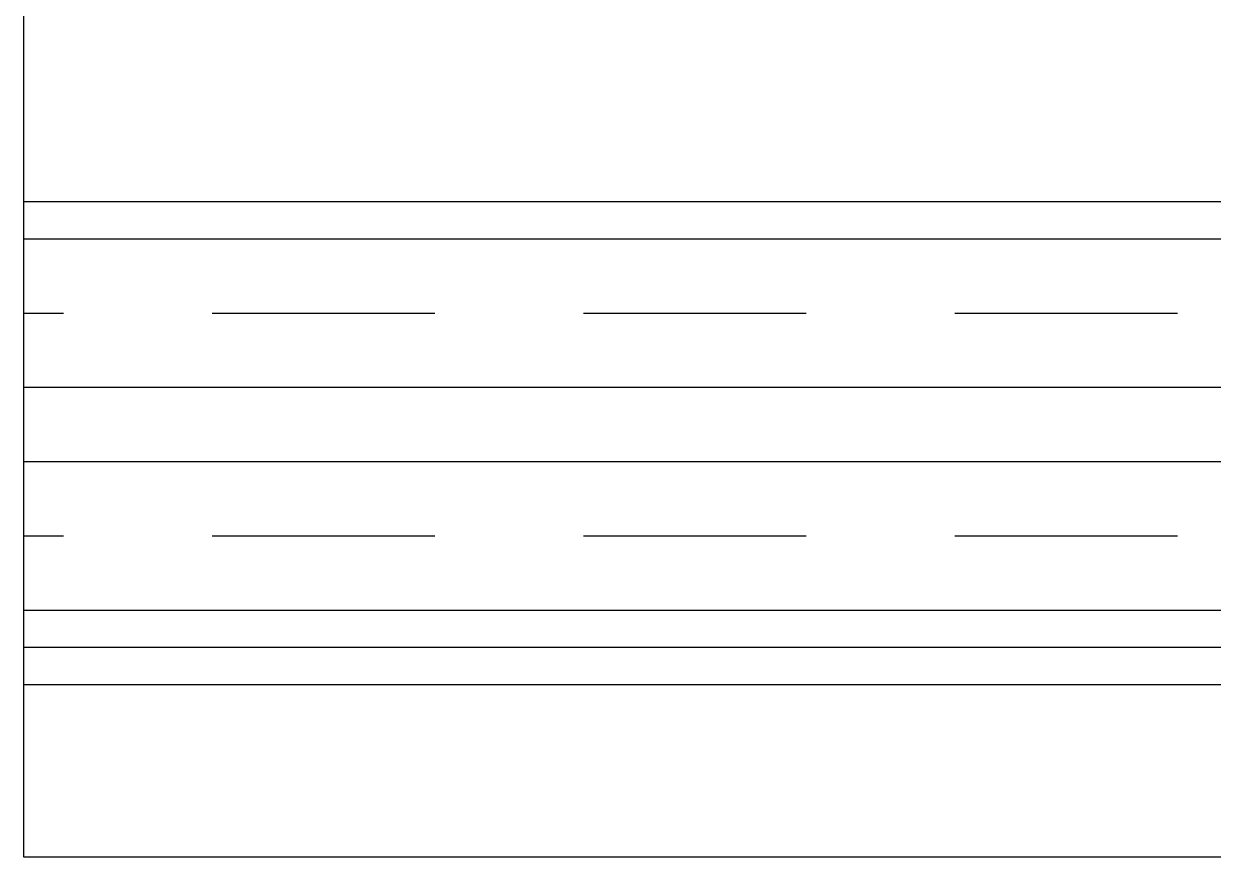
# Model space of a CAD drawing. Header units: millimetres. Extents: x 1787 to 68324, y 1435 to 30835.
# Drawn here: x 55127 to 56128, y 27342 to 28043 of the extents above; entities that cross this region are included whole.
import ezdxf

# ---------------------------------------------------------------- set-up
doc = ezdxf.new("R2010")
doc.units = ezdxf.units.MM

# ---------------------------------------------------------------- blocks, each defined once
blk = doc.blocks.new('A$C58A03583')
at = {"linetype": 'ByBlock', "lineweight": -2}
for p, q in [((0.8, 0), (0.8, 1.988)), ((2.2, 0.5513), (0.8, 0.5513)), ((2.2, 0.52), (0.8, 0.52)), ((0.8335, 0.4575), (0.8, 0.4575)), ((1.146, 0.4575), (0.9585, 0.4575)), ((1.4585, 0.4575), (1.271, 0.4575)), ((1.771, 0.4575), (1.5835, 0.4575)), ((2.2, 0.395), (0.8, 0.395)), ((2.2, 0.3325), (0.8, 0.3325)), ((0.8335, 0.27), (0.8, 0.27)), ((1.146, 0.27), (0.9585, 0.27)), ((1.4585, 0.27), (1.271, 0.27)), ((1.771, 0.27), (1.5835, 0.27)), ((2.2, 0.2075), (0.8, 0.2075)), ((2.2, 0.1763), (0.8, 0.1763)), ((2.2, 0.145), (0.8, 0.145)), ((2.2, 0), (0.8, 0))]:
    blk.add_line(p, q, dxfattribs=at)

msp = doc.modelspace()

# ---------------------------------------------------------------- block references
at = {"xscale": 1000, "yscale": 1000, "zscale": 1000}
msp.add_blockref('A$C58A03583', (54326.7, 27341.8), dxfattribs=at)

doc.saveas('drawing.dxf')
